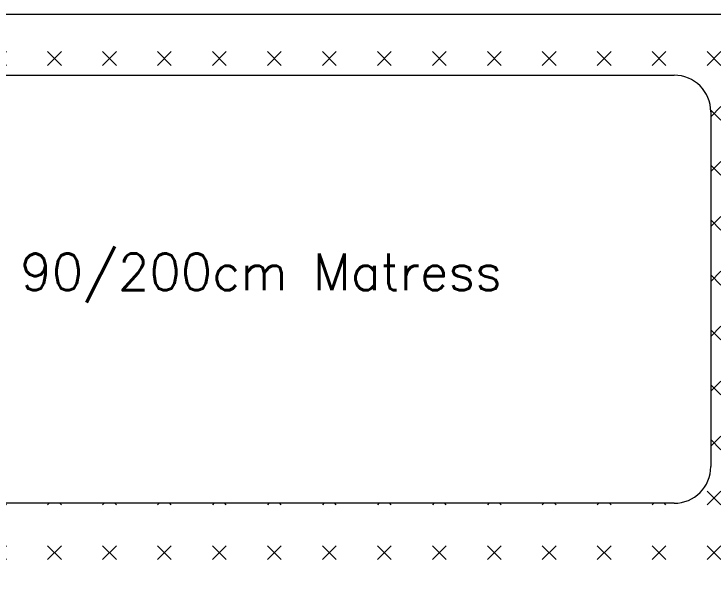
# Model space of a CAD drawing. Header units: millimetres. Extents: x 6676 to 14342, y 3639 to 5293.
# Drawn here: x 7015.5 to 7072.7, y 4852.2 to 4899.5 of the extents above; entities that cross this region are included whole.
import ezdxf

# ---------------------------------------------------------------- set-up
doc = ezdxf.new("R2010")
doc.units = ezdxf.units.MM
doc.layers.add('1 - bed panels', color=170, linetype='Continuous', lineweight=9)
doc.layers.add('A-dim-work', color=8, linetype='Continuous')
doc.styles.add('ENGLISH', font='romans.shx', dxfattribs={"height": 2})

# ---------------------------------------------------------------- blocks, each defined once
blk = doc.blocks.new('nhyv')
at = {"layer": '1 - bed panels', "true_color": 0xc2c2c2}
h = blk.add_hatch(dxfattribs=at)
h.set_pattern_fill('CROSS', color=9, scale=0.5, angle=135)
h.set_pattern_definition([(135, (-268.083, -3.452), (-4.490128, 4e-16), [1.5875, -4.7625]), (225, (-268.083, -2.3296), (-4e-16, -4.490128), [1.5875, -4.7625])])
edge = h.paths.add_edge_path()
edge.add_line((59.654, 1298.726), (139.654, 1298.726))
edge.add_arc((139.654, 1293.726), 5, 0, 90, ccw=False)
edge.add_line((144.654, 1293.726), (144.654, 1103.726))
edge.add_arc((139.654, 1103.726), 5, -90, 0, ccw=False)
edge.add_line((139.654, 1098.726), (59.654, 1098.726))
edge.add_arc((59.654, 1103.726), 5, 180, 270, ccw=False)
edge.add_line((54.654, 1103.726), (54.654, 1293.726))
edge.add_arc((59.654, 1293.726), 5, 90, 180, ccw=False)
edge = h.paths.add_edge_path(flags=16)
edge.add_line((134.654, 1290.726), (134.654, 1261.726))
edge.add_arc((131.654, 1261.726), 3, -90, 0, ccw=False)
edge.add_line((131.654, 1258.726), (67.654, 1258.726))
edge.add_arc((67.654, 1261.726), 3, 180, 270, ccw=False)
edge.add_line((64.654, 1261.726), (64.654, 1290.726))
edge.add_arc((67.654, 1290.726), 3, 90, 180, ccw=False)
edge.add_line((67.654, 1293.726), (131.654, 1293.726))
edge.add_arc((131.654, 1290.726), 3, 0, 90, ccw=False)
at = {"layer": '1 - bed panels', "color": 9, "true_color": 0xc2c2c2}
for p, q in [((67.654, 1293.726), (131.654, 1293.726)), ((134.654, 1290.726), (134.654, 1261.726)), ((131.654, 1258.726), (67.654, 1258.726))]:
    blk.add_line(p, q, dxfattribs=at)
blk.add_lwpolyline([(59.654, 1298.726), (139.654, 1298.726, -0.414214), (144.654, 1293.726), (144.654, 1103.726, -0.414214), (139.654, 1098.726), (59.654, 1098.726, -0.414214), (54.654, 1103.726), (54.654, 1293.726, -0.414214)], format="xyb", close=True, dxfattribs=at)
for centre, start, end in [((131.654, 1290.726), 0, 90), ((131.654, 1261.726), 270, 0)]:
    blk.add_arc(centre, 3, start, end, dxfattribs=at)

msp = doc.modelspace()

# ---------------------------------------------------------------- block references
msp.add_blockref('nhyv', (6937.794, 3600.752))

# ---------------------------------------------------------------- texts
at = {"layer": 'A-dim-work', "color": 6, "lineweight": 40, "ltscale": 20, "insert": (7016.038, 4879.89), "char_height": 3, "attachment_point": 1, "style": 'ENGLISH'}
msp.add_mtext_dynamic_manual_height_columns('90/200cm Matress', width=45.80206, gutter_width=1, heights=[5.044], dxfattribs=at)

doc.saveas('drawing.dxf')
